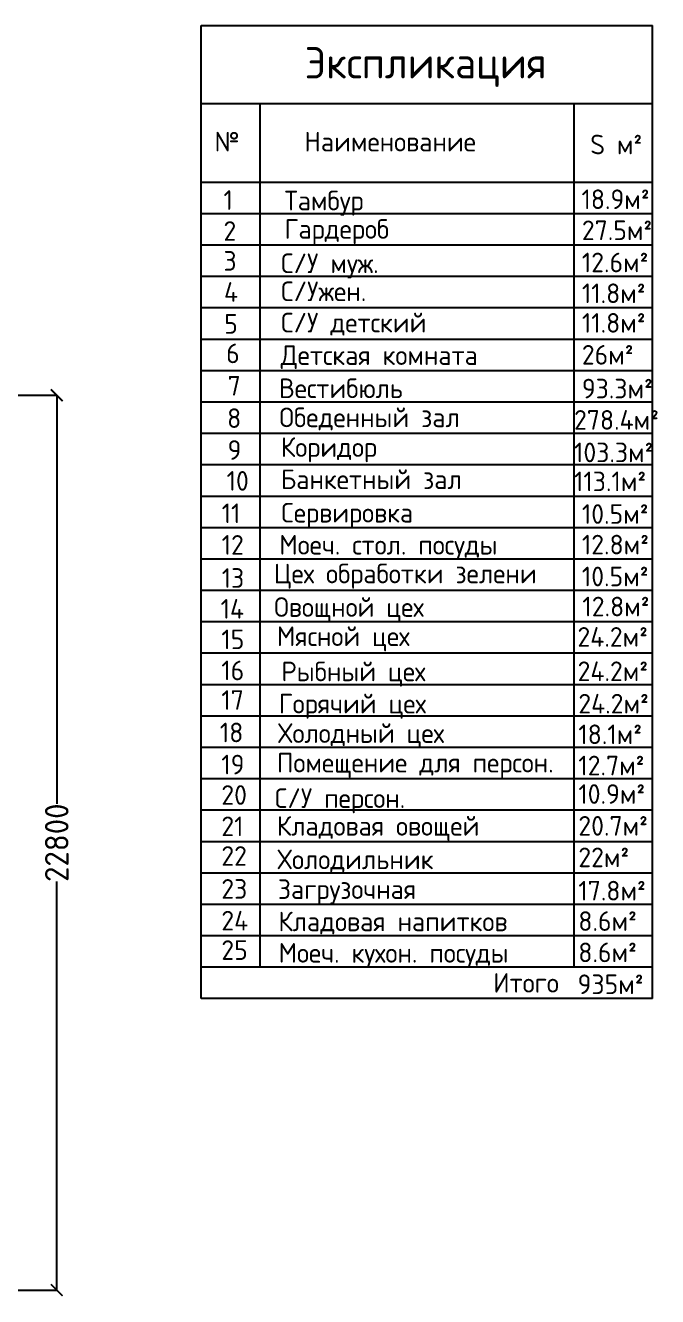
# Model space of a CAD drawing. Header units: millimetres. Extents: x 1 to 862718, y -200795 to 126771.
# Drawn here: x 317704 to 333808, y -67946 to -35555 of the extents above; entities that cross this region are included whole.
import ezdxf

# ---------------------------------------------------------------- set-up
doc = ezdxf.new("R2010")
doc.units = ezdxf.units.MM
doc.header["$MEASUREMENT"] = 0
doc.styles.get("Standard").update_dxf_attribs({"font": 'GOST Common.ttf'})
doc.dimstyles.new('GOST', dxfattribs={"dimtxt": 600, "dimasz": 300, "dimexe": 0.18, "dimexo": 0.0625, "dimgap": 0.09, "dimtad": 0, "dimdec": 0, "dimzin": 0, "dimdsep": 46, "dimtxsty": 'Standard', "dimblk": 'ARCHTICK', "dimcen": 0.09, "dimadec": 0, "dimazin": 0, "dimtfac": 1, "dimtdec": 0, "dimtofl": 0, "dimtmove": 0, "dimatfit": 3, "dimldrblk": 'ARCHTICK', "dimfxl": 1, "dimtolj": 1, "dimtzin": 0, "dimarcsym": 0})

# ---------------------------------------------------------------- blocks, each defined once
blk = doc.blocks.new('_ArchTick')
at = {"color": 0, "linetype": 'ByBlock', "const_width": 0.15}
blk.add_lwpolyline([(-0.5, -0.5), (0.5, 0.5)], dxfattribs=at)
blk = doc.blocks.new('*D55')
at = {"color": 0, "lineweight": -2, "transparency": 16777216}
for p, q in [((310707.5625, -44980.5), (318501.68, -44980.5)), ((318501.5, -44980.5), (318501.5, -55390.41)), ((318501.5, -67780.5), (318501.5, -57370.59)), ((310707.5625, -67780.5), (318501.68, -67780.5))]:
    blk.add_line(p, q, dxfattribs=at)
at = {"layer": 'Defpoints', "color": 0, "transparency": 16777216}
for p in [(310707.5, -44980.5), (318501.5, -44980.5), (310707.5, -67780.5)]:
    blk.add_point(p, dxfattribs=at)
at = {"color": 0, "lineweight": -2, "transparency": 16777216, "xscale": 300, "yscale": 300, "zscale": 300}
for p, rotation in [((318501.5, -44980.5), 90), ((318501.5, -67780.5), 270)]:
    blk.add_blockref('_ArchTick', p, dxfattribs=dict(at, rotation=rotation))
at = {"color": 0, "transparency": 16777216, "insert": (318501.5, -56380.5), "char_height": 600, "attachment_point": 5, "rotation": 90}
blk.add_mtext('\\A1;22800', dxfattribs=at)

msp = doc.modelspace()

# ---------------------------------------------------------------- linework, layer by layer
at = {"color": 18, "true_color": 0x000000}
for p, q in [((322179.8, -60355), (322179.8, -35555)), ((322179.8, -35555), (333679.8, -35555)), ((333679.8, -60355), (333679.8, -35555)), ((333679.8, -37555), (322179.8, -37555)), ((323679.8, -59555), (323679.8, -37555)), ((331679.8, -59555), (331679.8, -37555)), ((333679.8, -39555), (322179.8, -39555)), ((333679.8, -40355), (322179.8, -40355)), ((333679.8, -41155), (322179.8, -41155)), ((333679.8, -41955), (322179.8, -41955)), ((333679.8, -42755), (322179.8, -42755)), ((333679.8, -43555), (322179.8, -43555)), ((333679.8, -44355), (322179.8, -44355)), ((333679.8, -45155), (322179.8, -45155)), ((333679.8, -45955), (322179.8, -45955)), ((333679.8, -46755), (322179.8, -46755)), ((333679.8, -47555), (322179.8, -47555)), ((333679.8, -48355), (322179.8, -48355)), ((333679.8, -49155), (322179.8, -49155)), ((333679.8, -49955), (322179.8, -49955)), ((333679.8, -50755), (322179.8, -50755)), ((333679.8, -51555), (322179.8, -51555)), ((333679.8, -52355), (322179.8, -52355)), ((333679.8, -53155), (322179.8, -53155)), ((333679.8, -53955), (322179.8, -53955)), ((333679.8, -54755), (322179.8, -54755)), ((333679.8, -55555), (322179.8, -55555)), ((333679.8, -56355), (322179.8, -56355)), ((333679.8, -57155), (322179.8, -57155)), ((333679.8, -57955), (322179.8, -57955)), ((333679.8, -58755), (322179.8, -58755)), ((333679.8, -59555), (322179.8, -59555)), ((333679.8, -60355), (322179.8, -60355))]:
    msp.add_line(p, q, dxfattribs=at)

# ---------------------------------------------------------------- texts
at = {"color": 18, "true_color": 0x000000, "attachment_point": 1}
for s, width, heights, insert, char_height in [('Экспликация', 4793, [0], (324817, -36106), 800), ('№', 4793, [0], (322520.8, -38267.5), 500), ('Наименование', 4793, [0], (324809.2, -38267.5), 500), ('S м²', 1384.5, [0], (332091.8, -38339.5), 500), ('1', 500, [0], (322749.2, -39754.5), 500), ('Тамбур', 4793, [0], (324303.2, -39768), 500), ('18.9м²', 1384.5, [0], (331869, -39734.5), 500), ('Гардероб', 4793, [0], (324303.2, -40492), 500), ('2', 500, [0], (322749.2, -40544), 500), ('27.5м²', 1384.5, [0], (331879.2, -40525.5), 500), ('3', 500, [0], (322749.2, -41305), 500), ('С/У муж.', 2841, [0], (324216.2, -41366), 500), ('12.6м²', 1384.5, [0], (331879.2, -41345.5), 500), ('4', 500, [0], (322762.2, -42096), 500), ('С/Ужен.', 500, [0], (324216.8, -42080.5), 500), ('11.8м²', 1384.5, [0], (331879.2, -42131), 500), ('5', 500, [0], (322766.8, -42911), 500), ('С/У детский', 4206, [0], (324216.2, -42878), 500), ('11.8м²', 1384.5, [0], (331879.2, -42885), 500), ('6', 500, [0], (322816.8, -43662), 500), ('Детская комната', 5607, [0], (324208.8, -43707.5), 500), ('26м²', 1384.5, [0], (331879.2, -43698.5), 500), ('7', 500, [0], (322854.8, -44487), 500), ('Вестибюль', 4206, [0], (324164.8, -44551.5), 500), ('93.3м²', 1384.5, [0], (331879.2, -44559), 500), ('8', 500, [0], (322841.8, -45312), 500), ('Обеденный зал', 5952, [0], (324172.2, -45293), 500), ('278.4м²', 1384.5, [0], (331679.8, -45357), 500), ('9', 500, [0], (322854.8, -46124.5), 500), ('Коридор', 5134.75, [0], (324211.8, -46050.5), 500), ('103.3м²', 1384.5, [0], (331679.8, -46185.5), 500), ('10', 500, [0], (322829.2, -46911.5), 500), ('Банкетный зал', 5134.75, [0], (324211.8, -46870.5), 500), ('113.1м²', 1384.5, [0], (331679.8, -46924), 500), ('11', 500, [0], (322704.2, -47736.5), 500), ('Сервировка', 6560.5, [0], (324220.2, -47722), 500), ('10.5м²', 1384.5, [0], (331879.2, -47755), 500), ('12', 500, [0], (322704.2, -48542), 500), ('Моеч. стол. посуды', 6388, [0], (324171.5, -48539.5), 500), ('12.8м²', 1384.5, [0], (331879.2, -48534.5), 500), ('13', 500, [0], (322704.2, -49386), 500), ('Цех обработки зелени', 7030.5, [0], (324032.5, -49272), 500), ('10.5м²', 1384.5, [0], (331879.2, -49346.5), 500), ('14', 500, [0], (322675.8, -50172.5), 500), ('Овощной цех', 5243, [0], (324040.5, -50126), 500), ('12.8м²', 1384.5, [0], (331892.8, -50113), 500), ('15', 500, [0], (322694.8, -50949), 500), ('Мясной цех', 4179.5, [0], (324109.5, -50870), 500), ('24.2м²', 1384.5, [0], (331767, -50886.5), 500), ('16', 500, [0], (322694.8, -51741), 500), ('Рыбный цех', 4371, [0], (324224, -51767), 500), ('24.2м²', 1384.5, [0], (331771.2, -51762), 500), ('17', 500, [0], (322694.8, -52495), 500), ('Горячий цех', 4847.5, [0], (324157.5, -52586.5), 500), ('24.2м²', 1384.5, [0], (331789.8, -52588.5), 500), ('18', 500, [0], (322656.5, -53321.5), 500), ('Холодный цех', 4625.5, [0], (324138.5, -53339), 500), ('18.1м²', 1384.5, [0], (331789.8, -53369), 500), ('Помещение для персон.', 6948.5, [0], (324110.5, -54091), 500), ('19', 500, [0], (322694.8, -54139.5), 500), ('12.7м²', 1384.5, [0], (331789.8, -54164), 500), ('20', 500, [0], (322694.8, -54915.5), 500), ('С/У персон{\\fGOST Common|b0|i0|c238|p34;.}', 4237.5, [0], (324057.5, -54996), 500), ('10.9м²', 1384.5, [0], (331789.8, -54890.5), 500), ('Кладовая овощей', 6019.5, [0], (324108.5, -55702.5), 500), ('20.7м²', 1384.5, [0], (331789.8, -55701.5), 500), ('21', 500, [0], (322694.8, -55713.5), 500), ('22', 500, [0], (322694.8, -56469), 500), ('Холодильник', 1164.433, [500], (324126, -56556), 500), ('22м²', 1384.5, [0], (331789.8, -56504.5), 500), ('23', 500, [0], (322694.8, -57308), 500), ('Загрузочная', 1164.433, [650], (324134.5, -57315), 500), ('17.8м²', 1384.5, [0], (331789.8, -57353.5), 500), ('24', 500, [0], (322694.8, -58117.5), 500), ('Кладовая напитков', 6626.5, [0], (324147.5, -58136.5), 500), ('8.6м²', 1384.5, [0], (331789.8, -58128), 500), ('25', 500, [0], (322694.8, -58867.5), 500), ('Моеч. кухон. посуды', 6120, [0], (324153, -58938), 500), ('8.6м²', 1384.5, [0], (331789.8, -58925.5), 500), ('Итого', 2050, [0], (329621.5, -59700.5), 500), ('935м²', 1384.5, [0], (331771.8, -59738), 500)]:
    msp.add_mtext_dynamic_manual_height_columns(s, width=width, gutter_width=1, heights=heights, dxfattribs=dict(at, insert=insert, char_height=char_height))

# ---------------------------------------------------------------- dimensions: what is measured, and where the dimension line sits
at = {"color": 18, "true_color": 0x000000}
dim = msp.add_linear_dim(base=(318501.5, -44980.5), p1=(310707.5, -67780.5), p2=(310707.5, -44980.5), angle=90, dimstyle='GOST', dxfattribs=at)
dim.commit()
dim.dimension.update_dxf_attribs({"geometry": '*D55', "text_midpoint": (318501.5, -56380.5)})

doc.saveas('drawing.dxf')
